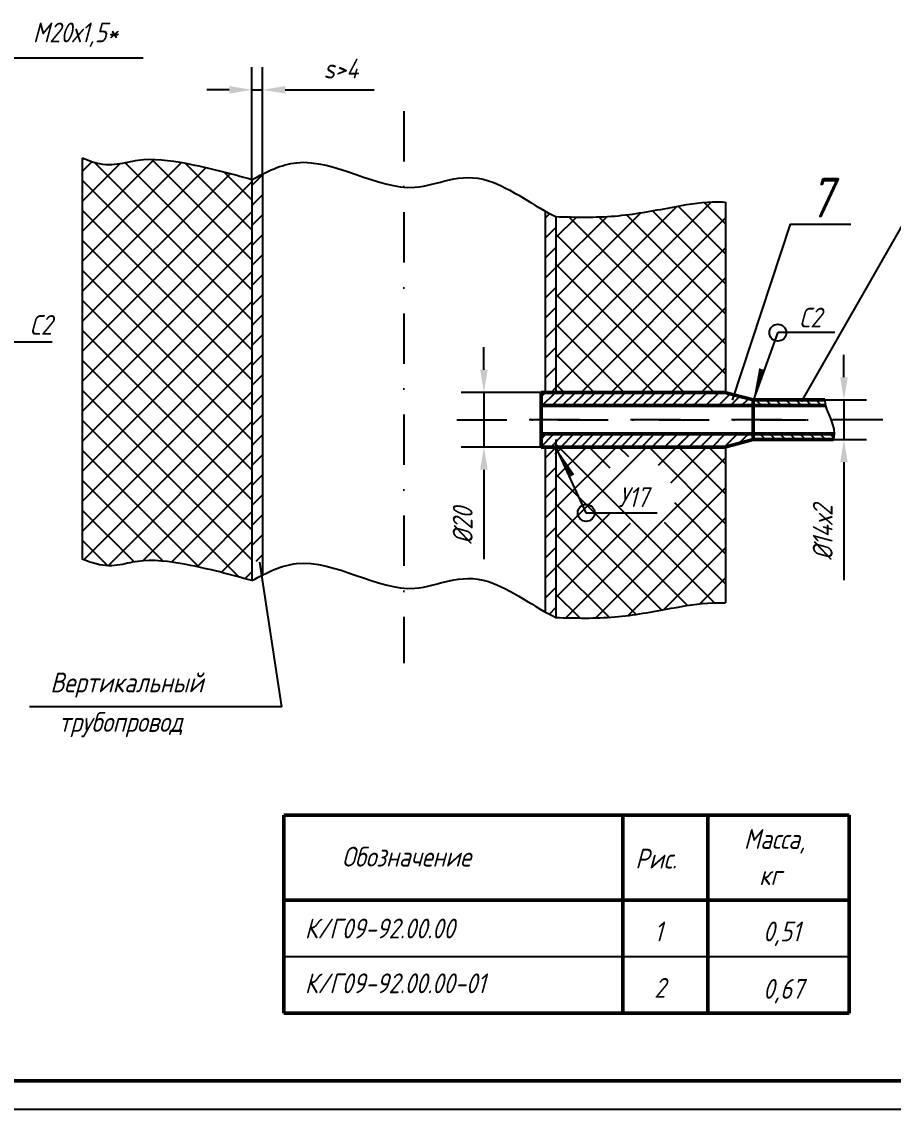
# Model space of a CAD drawing. Header units: inches. Extents: x 1474 to 3411, y 1027 to 1867.
# Drawn here: x 1707.5 to 1861.7, y 1026.5 to 1218.8 of the extents above; entities that cross this region are included whole.
import ezdxf

# ---------------------------------------------------------------- set-up
doc = ezdxf.new("R2010")
doc.units = ezdxf.units.IN
doc.header["$LTSCALE"] = 0.7
doc.header["$MEASUREMENT"] = 0
doc.linetypes.add('DASHDOT', pattern=[25.4, 12.7, -6.35, 0, -6.35])
doc.styles.get("Standard").update_dxf_attribs({"font": 'romand.shx', "width": 0.8, "oblique": 15, "height": 3.5})
doc.dimstyles.get("Standard").update_dxf_attribs({"dimtxt": 3.5, "dimasz": 4, "dimexe": 4, "dimexo": 0, "dimgap": 2, "dimtad": 1, "dimdec": 0, "dimdsep": 46, "dimtxsty": 'Standard', "dimcen": 0.09, "dimadec": 0, "dimazin": 0, "dimtfac": 1, "dimtdec": 0, "dimtmove": 0, "dimatfit": 3, "dimfxl": 0.18, "dimtolj": 1, "dimtzin": 0, "dimlwd": 25, "dimlwe": 25, "dimarcsym": 0})

# ---------------------------------------------------------------- blocks, each defined once
blk = doc.blocks.new('*D123')
at = {"color": 0, "lineweight": 25, "transparency": 16777216}
for p, q in [((1687.07, 1216.72), (1687.07, 1208.42)), ((1697.07, 1216.54), (1697.07, 1208.42)), ((1683.07, 1212.42), (1679.07, 1212.42)), ((1687.07, 1212.42), (1697.07, 1212.42)), ((1701.07, 1212.42), (1728.99, 1212.42))]:
    blk.add_line(p, q, dxfattribs=at)
for points in [[(1683.07, 1213.09), (1683.07, 1211.75), (1687.07, 1212.42)], [(1701.07, 1213.09), (1701.07, 1211.75), (1697.07, 1212.42)]]:
    blk.add_solid(points, dxfattribs=at)
at = {"layer": 'DEFPOINTS', "color": 0, "lineweight": 25, "transparency": 16777216}
for p in [(1687.07, 1216.72), (1697.07, 1216.54), (1697.07, 1212.42)]:
    blk.add_point(p, dxfattribs=at)
at = {"color": 0, "lineweight": 25, "transparency": 16777216, "insert": (1717.03, 1216.5), "char_height": 3.5, "attachment_point": 5}
blk.add_mtext('\\A1;М20х1,5*', dxfattribs=at)
blk = doc.blocks.new('*D135')
at = {"color": 0, "lineweight": 25, "transparency": 16777216}
for p, q in [((1852.94, 1155.94), (1852.94, 1159.94)), ((1843.06, 1151.94), (1856.94, 1151.94)), ((1852.94, 1151.94), (1852.94, 1144.94)), ((1843.08, 1144.94), (1856.94, 1144.94)), ((1852.94, 1140.94), (1852.94, 1120.05))]:
    blk.add_line(p, q, dxfattribs=at)
for points in [[(1852.28, 1155.94), (1853.61, 1155.94), (1852.94, 1151.94)], [(1852.28, 1140.94), (1853.61, 1140.94), (1852.94, 1144.94)]]:
    blk.add_solid(points, dxfattribs=at)
at = {"layer": 'DEFPOINTS', "color": 0, "lineweight": 25, "transparency": 16777216}
for p in [(1843.06, 1151.94), (1843.08, 1144.94), (1852.94, 1144.94)]:
    blk.add_point(p, dxfattribs=at)
at = {"color": 0, "lineweight": 25, "transparency": 16777216, "insert": (1849.19, 1128.49), "char_height": 3.5, "attachment_point": 5, "rotation": 90}
blk.add_mtext('\\A1;%%C14х2', dxfattribs=at)
blk = doc.blocks.new('*D136')
at = {"color": 0, "lineweight": 25, "transparency": 16777216}
for p, q in [((1789.27, 1157.27), (1789.27, 1161.27)), ((1799.37, 1153.27), (1785.27, 1153.27)), ((1789.27, 1153.27), (1789.27, 1143.6)), ((1799.37, 1143.6), (1785.27, 1143.6)), ((1789.27, 1139.6), (1789.27, 1123.77))]:
    blk.add_line(p, q, dxfattribs=at)
for points in [[(1788.6, 1157.27), (1789.94, 1157.27), (1789.27, 1153.27)], [(1788.6, 1139.6), (1789.94, 1139.6), (1789.27, 1143.6)]]:
    blk.add_solid(points, dxfattribs=at)
at = {"layer": 'DEFPOINTS', "color": 0, "lineweight": 25, "transparency": 16777216}
for p in [(1799.37, 1153.27), (1789.27, 1143.6), (1799.37, 1143.6)]:
    blk.add_point(p, dxfattribs=at)
at = {"color": 0, "lineweight": 25, "transparency": 16777216, "insert": (1785.52, 1129.69), "char_height": 3.5, "attachment_point": 5, "rotation": 90}
blk.add_mtext('\\A1;%%C20', dxfattribs=at)
blk = doc.blocks.new('*D137')
at = {"color": 0, "lineweight": 25, "transparency": 16777216}
for p, q in [((1748.25, 1190.88), (1748.25, 1210.76)), ((1750.13, 1191.75), (1750.13, 1210.76)), ((1744.25, 1206.76), (1740.25, 1206.76)), ((1748.25, 1206.76), (1750.13, 1206.76)), ((1754.13, 1206.76), (1769.87, 1206.76))]:
    blk.add_line(p, q, dxfattribs=at)
for points in [[(1744.25, 1207.43), (1744.25, 1206.09), (1748.25, 1206.76)], [(1754.13, 1207.43), (1754.13, 1206.09), (1750.13, 1206.76)]]:
    blk.add_solid(points, dxfattribs=at)
at = {"layer": 'DEFPOINTS', "color": 0, "lineweight": 25, "transparency": 16777216}
for p in [(1750.13, 1206.76), (1748.25, 1190.88), (1750.13, 1191.75)]:
    blk.add_point(p, dxfattribs=at)
at = {"color": 0, "lineweight": 25, "transparency": 16777216, "insert": (1764, 1210.51), "char_height": 3.5, "attachment_point": 5}
blk.add_mtext('\\A1;s>4', dxfattribs=at)

msp = doc.modelspace()

# ---------------------------------------------------------------- hatches: boundary and pattern name
at = {"lineweight": 25}
h = msp.add_hatch(dxfattribs=at)
h.set_pattern_fill('ANSI37', color=256, scale=30, style=0)
h.set_pattern_definition([(45, (118.5333, 53.9947), (-2.6516504, 2.6516504), []), (135, (118.5333, 53.9947), (-2.6516504, -2.6516504), [])])
h.paths.add_polyline_path([(1748.25, 1190.88), (1747.69, 1191.04), (1747.13, 1191.19), (1746.58, 1191.34), (1746.02, 1191.49), (1745.46, 1191.64), (1744.9, 1191.79), (1744.34, 1191.94), (1743.78, 1192.08), (1743.22, 1192.23), (1742.65, 1192.37), (1742.08, 1192.51), (1741.52, 1192.65), (1740.95, 1192.79), (1740.37, 1192.92), (1739.8, 1193.06), (1739.22, 1193.19), (1738.64, 1193.31), (1738.05, 1193.43), (1737.46, 1193.55), (1736.87, 1193.67), (1736.28, 1193.78), (1735.68, 1193.88), (1735.08, 1193.98), (1734.48, 1194.08), (1733.88, 1194.16), (1733.28, 1194.24), (1732.68, 1194.3), (1732.08, 1194.35), (1731.49, 1194.39), (1730.91, 1194.42), (1730.33, 1194.43), (1729.76, 1194.42), (1729.19, 1194.4), (1728.64, 1194.35), (1728.1, 1194.29), (1727.56, 1194.2), (1727.04, 1194.1), (1726.52, 1193.99), (1726, 1193.88), (1725.47, 1193.77), (1724.94, 1193.67), (1724.39, 1193.59), (1723.83, 1193.53), (1723.24, 1193.51), (1722.63, 1193.52), (1721.99, 1193.57), (1721.32, 1193.67), (1720.61, 1193.83), (1719.86, 1194.05), (1719.07, 1194.34), (1718.25, 1194.68), (1718.25, 1123.8), (1718.41, 1123.73), (1718.58, 1123.66), (1718.74, 1123.59), (1718.91, 1123.52), (1719.07, 1123.46), (1719.23, 1123.4), (1719.39, 1123.34), (1719.55, 1123.28), (1719.7, 1123.23), (1719.86, 1123.17), (1720.01, 1123.12), (1720.16, 1123.08), (1720.31, 1123.03), (1720.46, 1122.99), (1720.6, 1122.95), (1720.75, 1122.92), (1720.89, 1122.88), (1721.03, 1122.85), (1721.17, 1122.82), (1721.31, 1122.79), (1721.45, 1122.77), (1721.58, 1122.75), (1721.72, 1122.73), (1721.85, 1122.71), (1721.98, 1122.69), (1722.11, 1122.68), (1722.24, 1122.66), (1722.37, 1122.65), (1722.49, 1122.64), (1722.62, 1122.64), (1722.74, 1122.63), (1722.86, 1122.63), (1722.99, 1122.63), (1723.11, 1122.63), (1723.23, 1122.63), (1723.34, 1122.63), (1723.46, 1122.63), (1723.58, 1122.64), (1723.69, 1122.65), (1723.81, 1122.65), (1723.92, 1122.66), (1724.04, 1122.67), (1724.15, 1122.68), (1724.26, 1122.7), (1724.37, 1122.71), (1724.48, 1122.72), (1724.59, 1122.74), (1724.7, 1122.76), (1724.81, 1122.77), (1724.92, 1122.79), (1725.02, 1122.81), (1725.13, 1122.83), (1725.24, 1122.85), (1725.34, 1122.87), (1725.45, 1122.89), (1725.55, 1122.91), (1725.66, 1122.93), (1725.76, 1122.95), (1725.87, 1122.97), (1725.97, 1122.99), (1726.08, 1123.02), (1726.18, 1123.04), (1726.28, 1123.06), (1726.39, 1123.08), (1726.49, 1123.11), (1726.6, 1123.13), (1726.7, 1123.15), (1726.8, 1123.17), (1726.91, 1123.19), (1727.01, 1123.22), (1727.11, 1123.24), (1727.22, 1123.26), (1727.32, 1123.28), (1727.43, 1123.3), (1727.53, 1123.32), (1727.64, 1123.34), (1727.74, 1123.35), (1727.85, 1123.37), (1727.96, 1123.39), (1728.06, 1123.4), (1728.17, 1123.42), (1728.28, 1123.43), (1728.39, 1123.45), (1728.49, 1123.46), (1728.6, 1123.47), (1728.71, 1123.48), (1728.82, 1123.49), (1728.93, 1123.5), (1729.04, 1123.51), (1729.15, 1123.51), (1729.27, 1123.52), (1729.38, 1123.53), (1729.49, 1123.53), (1729.6, 1123.54), (1729.71, 1123.54), (1729.83, 1123.54), (1729.94, 1123.55), (1730.05, 1123.55), (1730.17, 1123.55), (1730.28, 1123.55), (1730.4, 1123.55), (1730.51, 1123.55), (1730.63, 1123.55), (1730.74, 1123.54), (1730.86, 1123.54), (1730.98, 1123.54), (1731.09, 1123.53), (1731.21, 1123.53), (1731.32, 1123.52), (1731.44, 1123.52), (1731.56, 1123.51), (1731.68, 1123.5), (1731.79, 1123.5), (1731.91, 1123.49), (1732.03, 1123.48), (1732.15, 1123.47), (1732.27, 1123.46), (1732.38, 1123.45), (1732.5, 1123.44), (1732.62, 1123.43), (1732.74, 1123.42), (1732.86, 1123.4), (1732.98, 1123.39), (1733.1, 1123.38), (1733.22, 1123.37), (1733.34, 1123.35), (1733.46, 1123.34), (1733.58, 1123.32), (1733.7, 1123.31), (1733.81, 1123.29), (1733.93, 1123.28), (1734.05, 1123.26), (1734.17, 1123.24), (1734.29, 1123.23), (1734.41, 1123.21), (1734.53, 1123.19), (1734.65, 1123.17), (1734.77, 1123.15), (1734.89, 1123.13), (1735.01, 1123.12), (1735.13, 1123.1), (1735.25, 1123.08), (1735.37, 1123.06), (1735.49, 1123.04), (1735.61, 1123.02), (1735.73, 1123), (1735.85, 1122.98), (1735.97, 1122.95), (1736.09, 1122.93), (1736.21, 1122.91), (1736.33, 1122.89), (1736.44, 1122.87), (1736.56, 1122.85), (1736.68, 1122.82), (1736.8, 1122.8), (1736.92, 1122.78), (1737.04, 1122.76), (1737.15, 1122.73), (1737.27, 1122.71), (1737.39, 1122.69), (1737.51, 1122.66), (1737.62, 1122.64), (1737.74, 1122.62), (1737.86, 1122.59), (1737.98, 1122.57), (1738.09, 1122.55), (1738.21, 1122.52), (1738.33, 1122.5), (1738.44, 1122.47), (1738.56, 1122.45), (1738.67, 1122.42), (1738.79, 1122.4), (1738.91, 1122.37), (1739.02, 1122.35), (1739.14, 1122.32), (1739.25, 1122.3), (1739.37, 1122.27), (1739.48, 1122.25), (1739.6, 1122.22), (1739.72, 1122.2), (1739.83, 1122.17), (1739.94, 1122.14), (1740.06, 1122.12), (1740.17, 1122.09), (1740.29, 1122.06), (1740.4, 1122.04), (1740.52, 1122.01), (1740.63, 1121.99), (1740.75, 1121.96), (1740.86, 1121.93), (1740.97, 1121.9), (1741.09, 1121.88), (1741.2, 1121.85), (1741.32, 1121.82), (1741.43, 1121.8), (1741.54, 1121.77), (1741.66, 1121.74), (1741.77, 1121.71), (1741.88, 1121.68), (1742, 1121.66), (1742.11, 1121.63), (1742.22, 1121.6), (1742.34, 1121.57), (1742.45, 1121.54), (1742.56, 1121.52), (1742.67, 1121.49), (1742.79, 1121.46), (1742.9, 1121.43), (1743.01, 1121.4), (1743.12, 1121.37), (1743.24, 1121.35), (1743.35, 1121.32), (1743.46, 1121.29), (1743.57, 1121.26), (1743.68, 1121.23), (1743.8, 1121.2), (1743.91, 1121.17), (1744.02, 1121.14), (1744.13, 1121.11), (1744.24, 1121.08), (1744.36, 1121.05), (1744.47, 1121.03), (1744.58, 1121), (1744.69, 1120.97), (1744.8, 1120.94), (1744.91, 1120.91), (1745.03, 1120.88), (1745.14, 1120.85), (1745.25, 1120.82), (1745.36, 1120.79), (1745.47, 1120.76), (1745.58, 1120.73), (1745.69, 1120.7), (1745.81, 1120.67), (1745.92, 1120.64), (1746.03, 1120.61), (1746.14, 1120.58), (1746.25, 1120.55), (1746.36, 1120.52), (1746.47, 1120.49), (1746.58, 1120.46), (1746.69, 1120.43), (1746.81, 1120.4), (1746.92, 1120.37), (1747.03, 1120.34), (1747.14, 1120.31), (1747.25, 1120.28), (1747.36, 1120.25), (1747.47, 1120.22), (1747.58, 1120.19), (1747.69, 1120.16), (1747.8, 1120.13), (1747.91, 1120.1), (1748.03, 1120.06), (1748.14, 1120.03), (1748.25, 1120)])
h = msp.add_hatch(dxfattribs=at)
h.set_pattern_fill('ANSI31', color=256, scale=10, angle=90, style=0)
edge = h.paths.add_edge_path()
edge.add_spline(control_points=[(1849.68, 1150.94), (1849.59, 1151.28), (1849.55, 1151.61), (1849.56, 1151.93)], knot_values=[16.89827, 16.89827, 16.89827, 16.89827, 19.098932, 19.098932, 19.098932, 19.098932], degree=3, periodic=0)
edge.add_line((1849.56, 1151.93), (1836.9, 1151.93))
edge.add_line((1836.9, 1151.93), (1836.9, 1150.94))
edge.add_line((1836.9, 1150.94), (1849.68, 1150.94))
edge = h.paths.add_edge_path()
edge.add_spline(control_points=[(1851.09, 1144.94), (1851.18, 1145.28), (1851.22, 1145.61), (1851.22, 1145.94)], knot_values=[29.146364, 29.146364, 29.146364, 29.146364, 30.966852, 30.966852, 30.966852, 30.966852], degree=3, periodic=0)
edge.add_line((1851.22, 1145.94), (1836.9, 1145.94))
edge.add_line((1836.9, 1145.94), (1836.9, 1144.94))
edge.add_line((1836.9, 1144.94), (1851.09, 1144.94))

# ---------------------------------------------------------------- linework, layer by layer
at = {"linetype": 'DASHDOT'}
for p, q in [((1775.13, 1203), (1775.13, 1105.43)), ((1859.82, 1148.44), (1793.59, 1148.44))]:
    msp.add_line(p, q, dxfattribs=at)
at = {"lineweight": 25}
for p, q in [((1718.25, 1194.68), (1718.25, 1123.8)), ((1748.25, 1190.88), (1748.25, 1120)), ((1748.27, 1189.89), (1750.15, 1191.77)), ((1750.13, 1191.88), (1750.13, 1121)), ((1748.27, 1186.35), (1750.15, 1188.23)), ((1802.01, 1159.42), (1829.54, 1186.94)), ((1832.01, 1183.08), (1828.24, 1186.86)), ((1832.01, 1186.92), (1832.01, 1153.24)), ((1748.27, 1182.81), (1750.15, 1184.7)), ((1800.13, 1185.33), (1800.13, 1153.27)), ((1800.13, 1184.05), (1800.96, 1184.88)), ((1802.01, 1164.72), (1823.47, 1186.18)), ((1802.01, 1170.02), (1817.02, 1185.03)), ((1802.01, 1175.33), (1811.05, 1184.36)), ((1802.01, 1184.35), (1802.01, 1153.27)), ((1832.01, 1167.17), (1814.51, 1184.67)), ((1832.01, 1172.48), (1819.11, 1185.38)), ((1832.01, 1177.78), (1823.6, 1186.2)), ((1802.01, 1180.63), (1805.66, 1184.27)), ((1802.01, 1154.11), (1832.01, 1184.11)), ((1832.01, 1156.57), (1804.28, 1184.3)), ((1832.01, 1161.87), (1809.58, 1184.3)), ((1843.43, 1183.01), (1833.15, 1151.89)), ((1843.43, 1183.01), (1854.18, 1183.01)), ((1845.42, 1151.59), (1863.51, 1183.23)), ((1748.27, 1179.28), (1750.15, 1181.16)), ((1800.13, 1180.51), (1802.01, 1182.4)), ((1830, 1153.27), (1802.01, 1181.26)), ((1800.13, 1176.98), (1802.01, 1178.86)), ((1806.48, 1153.27), (1832.01, 1178.81)), ((1748.27, 1175.74), (1750.15, 1177.63)), ((1800.13, 1173.44), (1802.01, 1175.33)), ((1824.7, 1153.27), (1802.01, 1175.96)), ((1748.27, 1172.21), (1750.15, 1174.09)), ((1811.78, 1153.27), (1832.01, 1173.51)), ((1800.13, 1169.91), (1802.01, 1171.79)), ((1748.27, 1168.67), (1750.15, 1170.56)), ((1819.4, 1153.27), (1802.01, 1170.66)), ((1800.13, 1166.37), (1802.01, 1168.26)), ((1817.09, 1153.27), (1832.01, 1168.2)), ((1748.27, 1165.14), (1750.15, 1167.02)), ((1814.09, 1153.27), (1802.01, 1165.35)), ((1748.27, 1161.6), (1750.15, 1163.49)), ((1800.13, 1162.84), (1802.01, 1164.72)), ((1841.33, 1163.92), (1851.31, 1163.92)), ((1822.39, 1153.27), (1832.01, 1162.9)), ((1748.27, 1158.11), (1750.15, 1160)), ((1800.13, 1159.3), (1802.01, 1161.18)), ((1808.79, 1153.27), (1802.01, 1160.05)), ((1800.13, 1155.76), (1802.01, 1157.65)), ((1827.69, 1153.27), (1832.01, 1157.6)), ((1748.27, 1154.53), (1750.13, 1156.39)), ((1801.18, 1153.27), (1802.01, 1154.11)), ((1803.49, 1153.27), (1802.01, 1154.75)), ((1748.27, 1150.99), (1750.15, 1152.88)), ((1799.37, 1152.48), (1800.16, 1153.27)), ((1799.59, 1150.94), (1801.87, 1153.22)), ((1801.36, 1150.94), (1803.7, 1153.27)), ((1803.13, 1150.94), (1805.46, 1153.27)), ((1804.9, 1150.94), (1807.23, 1153.27)), ((1806.66, 1150.94), (1809, 1153.27)), ((1808.43, 1150.94), (1810.77, 1153.27)), ((1810.2, 1150.94), (1812.39, 1153.13)), ((1811.97, 1150.94), (1814.3, 1153.27)), ((1813.74, 1150.94), (1816.07, 1153.27)), ((1815.5, 1150.94), (1817.84, 1153.27)), ((1817.27, 1150.94), (1819.61, 1153.27)), ((1819.04, 1150.94), (1821.37, 1153.27)), ((1820.81, 1150.94), (1823.14, 1153.27)), ((1822.57, 1150.94), (1824.91, 1153.27)), ((1824.47, 1150.94), (1826.81, 1153.27)), ((1826.33, 1150.94), (1828.67, 1153.27)), ((1828.54, 1150.94), (1830.88, 1153.27)), ((1830.73, 1150.94), (1832.82, 1153.03)), ((1832.87, 1150.94), (1834.51, 1152.58)), ((1834.85, 1150.94), (1836.07, 1152.16)), ((1748.27, 1147.46), (1750.15, 1149.34)), ((1799.37, 1144.99), (1800.31, 1145.94)), ((1799.37, 1143.64), (1801.66, 1145.94)), ((1799.87, 1145.91), (1799.9, 1145.94)), ((1801.09, 1143.6), (1803.43, 1145.94)), ((1802.86, 1143.6), (1805.2, 1145.94)), ((1804.63, 1143.6), (1806.97, 1145.94)), ((1806.4, 1143.6), (1808.74, 1145.94)), ((1808.16, 1143.6), (1810.5, 1145.94)), ((1809.93, 1143.6), (1812.27, 1145.94)), ((1811.7, 1143.6), (1814.04, 1145.94)), ((1813.47, 1143.6), (1815.81, 1145.94)), ((1815.23, 1143.6), (1817.57, 1145.94)), ((1817.13, 1143.6), (1819.47, 1145.94)), ((1818.99, 1143.6), (1821.33, 1145.94)), ((1821.2, 1143.6), (1823.54, 1145.94)), ((1823.39, 1143.6), (1825.73, 1145.94)), ((1825.53, 1143.6), (1827.87, 1145.94)), ((1827.51, 1143.6), (1829.85, 1145.94)), ((1829.62, 1143.6), (1831.96, 1145.94)), ((1831.75, 1143.6), (1834.09, 1145.94)), ((1834.41, 1144.27), (1836.08, 1145.94)), ((1748.27, 1143.92), (1750.15, 1145.81)), ((1802.02, 1144.94), (1802.02, 1113.48)), ((1830.08, 1116.08), (1802.02, 1144.14)), ((1820.15, 1140.42), (1824.66, 1144.94)), ((1748.27, 1140.39), (1750.15, 1142.27)), ((1800.13, 1143.6), (1800.13, 1114.45)), ((1800.13, 1141.62), (1802.01, 1143.51)), ((1801.9, 1142.39), (1803.11, 1143.6)), ((1802.01, 1143.6), (1802.01, 1113.48)), ((1802.02, 1138.2), (1807.41, 1143.6)), ((1802.02, 1132.9), (1812.71, 1143.6)), ((1802.02, 1127.6), (1818.02, 1143.6)), ((1811.59, 1139.87), (1807.86, 1143.6)), ((1814.91, 1141.85), (1813.16, 1143.6)), ((1832.01, 1130.05), (1818.47, 1143.6)), ((1822.3, 1137.27), (1828.62, 1143.6)), ((1832.01, 1135.35), (1823.77, 1143.6)), ((1832.01, 1140.66), (1829.07, 1143.6)), ((1832.01, 1143.63), (1832.01, 1116.04)), ((1803.76, 1113.43), (1832.01, 1141.69)), ((1748.27, 1136.85), (1750.15, 1138.74)), ((1800.13, 1138.09), (1802.01, 1139.97)), ((1825.25, 1115.6), (1802.02, 1138.84)), ((1800.13, 1134.55), (1802.01, 1136.44)), ((1809.04, 1113.41), (1832.01, 1136.38)), ((1748.27, 1133.32), (1750.15, 1135.2)), ((1800.13, 1131.02), (1802.01, 1132.9)), ((1820.75, 1114.8), (1802.02, 1133.53)), ((1832.01, 1124.75), (1823.02, 1133.74)), ((1748.27, 1129.78), (1750.15, 1131.67)), ((1802.02, 1122.29), (1811.51, 1131.79)), ((1814.76, 1113.83), (1832.01, 1131.08)), ((1800.13, 1127.48), (1802.01, 1129.36)), ((1802.02, 1116.99), (1815.17, 1130.14)), ((1832.01, 1119.44), (1821.2, 1130.26)), ((1748.27, 1126.25), (1750.15, 1128.13)), ((1816.22, 1114.03), (1802.02, 1128.23)), ((1800.13, 1123.94), (1802.01, 1125.83)), ((1821.1, 1114.86), (1832.01, 1125.78)), ((1748.99, 1123.43), (1750.15, 1124.59)), ((1753.53, 1097.69), (1749.67, 1123.26)), ((1811.43, 1113.51), (1802.02, 1122.93)), ((1800.13, 1120.41), (1802.01, 1122.29)), ((1827.44, 1115.9), (1832.01, 1120.47)), ((1800.13, 1116.87), (1802.01, 1118.76)), ((1806.25, 1113.39), (1802.02, 1117.62)), ((1800.85, 1114.06), (1802.01, 1115.22)), ((1753.53, 1097.69), (1708.94, 1097.69)), ((1853.87, 1053.5), (1753.87, 1053.5))]:
    msp.add_line(p, q, dxfattribs=at)
for p, q in [((1836.88, 1151.69), (1841.33, 1163.92)), ((1704.77, 1162.21), (1712.94, 1162.21)), ((1802.01, 1150.94), (1799.89, 1150.94)), ((1802.01, 1145.94), (1799.89, 1145.94)), ((1801.92, 1143.66), (1807.3, 1132)), ((1807.3, 1132), (1819.9, 1132)), ((1473.8, 1026.54), (2067.8, 1026.54))]:
    msp.add_line(p, q)
at = {"lineweight": 50}
for p, q in [((1799.37, 1153.27), (1799.37, 1143.6)), ((1831.9, 1153.27), (1799.37, 1153.27)), ((1836.9, 1151.93), (1831.9, 1153.27)), ((1836.9, 1151.93), (1849.56, 1151.93)), ((1799.37, 1150.94), (1849.68, 1150.94)), ((1799.37, 1145.94), (1851.22, 1145.94)), ((1836.9, 1144.94), (1831.9, 1143.6)), ((1836.9, 1144.94), (1851.09, 1144.94)), ((1831.9, 1143.6), (1799.37, 1143.6)), ((1753.87, 1078.5), (1753.87, 1043.5)), ((1853.87, 1078.5), (1753.87, 1078.5)), ((1813.87, 1078.5), (1813.87, 1043.5)), ((1828.87, 1078.5), (1828.87, 1043.5)), ((1853.87, 1078.5), (1853.87, 1043.5)), ((1853.87, 1063.5), (1753.87, 1063.5)), ((1853.87, 1043.5), (1753.87, 1043.5)), ((1481.8, 1031.54), (2062.8, 1031.54))]:
    msp.add_line(p, q, dxfattribs=at)
at = {"linetype": 'Continuous', "lineweight": 50}
msp.add_line((1836.9, 1151.94), (1836.9, 1144.94), dxfattribs=at)
msp.add_line((1836.9, 1151.94), (1836.9, 1144.94), dxfattribs=at)
at = {"linetype": 'DASHDOT', "lineweight": 25}
msp.add_line((1784.46, 1148.44), (1846.27, 1148.44), dxfattribs=at)
for points in [[(1836.88, 1151.69, 0, 1, 0), (1838.43, 1157.39, 1, 1, 0)], [(1801.92, 1143.66, 0, 1, 0), (1804.83, 1138.53, 1, 1, 0)]]:
    msp.add_lwpolyline(points, format="xyseb")
for centre in [(1841.25, 1163.83), (1807.37, 1131.97)]:
    msp.add_circle(centre, 1.5)
at = {"lineweight": 25}
for points, knots in [([(1748.25, 1190.88), (1744.47, 1191.92), (1737.96, 1193.7), (1727.84, 1195.03), (1723.18, 1192.73), (1718.87, 1194.41), (1718.25, 1194.68)], [0, 0, 0, 0, 11.939101, 20.551044, 28.576113, 29.879143, 29.879143, 29.879143, 29.879143]), ([(1748.25, 1190.88), (1750.84, 1192.31), (1759.98, 1196.81), (1774.99, 1185.67), (1787.69, 1194.23), (1798.54, 1185.95), (1802.01, 1184.35)], [3.019943, 3.019943, 3.019943, 3.019943, 20.046266, 62.734078, 88.956862, 108.256485, 108.256485, 108.256485, 108.256485]), ([(1802.01, 1184.35), (1805.5, 1184.26), (1812.35, 1184.08), (1821.52, 1185.83), (1827.99, 1187), (1831.25, 1186.97), (1832.01, 1186.92)], [0, 0, 0, 0, 10.421508, 20.497878, 27.893738, 30.160917, 30.160917, 30.160917, 30.160917]), ([(1748.25, 1120), (1744.47, 1121.04), (1737.96, 1122.82), (1727.84, 1124.15), (1723.18, 1121.86), (1718.87, 1123.53), (1718.25, 1123.8)], [0, 0, 0, 0, 11.939101, 20.551044, 28.576113, 29.879143, 29.879143, 29.879143, 29.879143]), ([(1748.25, 1120), (1750.84, 1121.44), (1759.98, 1125.93), (1774.99, 1114.79), (1787.69, 1123.35), (1798.54, 1115.08), (1802.01, 1113.48)], [3.019943, 3.019943, 3.019943, 3.019943, 20.046266, 62.734078, 88.956862, 108.256485, 108.256485, 108.256485, 108.256485]), ([(1802.01, 1113.48), (1805.5, 1113.38), (1812.35, 1113.2), (1821.52, 1114.95), (1827.99, 1116.12), (1831.25, 1116.09), (1832.01, 1116.04)], [0, 0, 0, 0, 10.421508, 20.497878, 27.893738, 30.160917, 30.160917, 30.160917, 30.160917])]:
    msp.add_open_spline(points, degree=3, knots=knots, dxfattribs=at)
msp.add_open_spline([(1849.56, 1151.93), (1849.48, 1149.84), (1851.78, 1147.55), (1851.09, 1144.93)], degree=3, dxfattribs=at)

# ---------------------------------------------------------------- texts
at = {"lineweight": 35, "insert": (1846.77, 1191.21), "char_height": 7, "width": 25.8231, "attachment_point": 1}
msp.add_mtext('7', dxfattribs=at)
at = {"lineweight": 25, "char_height": 3.5, "attachment_point": 1}
for s, insert, width in [('С2', (1845.02, 1168.26), 18.5414), ('С2', (1708.95, 1166.95), 18.5414), ('У17', (1813.07, 1136.51), 15.4142), ('Вертикальный ', (1712.59, 1103.74), 77.5752), ('трубопровод', (1714.09, 1096.76), 77.5752), ('Масса,', (1835.25, 1076.07), 17.2362), ('Обозначение', (1764.16, 1072.94), 58.6773), ('Рис.', (1816.04, 1072.59), 17.2362), ('кг', (1837.95, 1069.68), 13.5412), (' К/Г09-92.00.00', (1755.74, 1060.24), 78.6431), ('1', (1819.39, 1059.72), 9.7097), ('0,51', (1838.64, 1059.72), 9.7097), (' К/Г09-92.00.00-01', (1755.74, 1050.55), 78.6431), ('2', (1819.39, 1049.75), 9.7097), ('0,67', (1838.64, 1049.57), 9.7097)]:
    msp.add_mtext(s, dxfattribs=dict(at, insert=insert, width=width))

# ---------------------------------------------------------------- dimensions: what is measured, and where the dimension line sits
at = {"lineweight": 25}
for base, p1, p2, text, picture, middle in [((1697.07, 1212.42), (1687.07, 1216.72), (1697.07, 1216.54), 'М20х1,5*', '*D123', (1717.03, 1216.5)), ((1750.13, 1206.76), (1748.25, 1190.88), (1750.13, 1191.75), 's>4', '*D137', (1764, 1210.51))]:
    dim = msp.add_linear_dim(base=base, p1=p1, p2=p2, text=text, dimstyle='Standard', dxfattribs=at)
    dim.commit()
    dim.dimension.update_dxf_attribs({"geometry": picture, "text_midpoint": middle})
for base, p1, p2, angle, text, picture, middle in [((1789.27, 1143.6), (1799.37, 1153.27), (1799.37, 1143.6), 90, '%%C20', '*D136', (1785.52, 1129.69)), ((1852.94, 1144.94), (1843.06, 1151.94), (1843.08, 1144.94), 270, '%%C14х2', '*D135', (1849.19, 1128.49))]:
    dim = msp.add_linear_dim(base=base, p1=p1, p2=p2, angle=angle, text=text, dimstyle='Standard', dxfattribs=at)
    dim.commit()
    dim.dimension.update_dxf_attribs({"geometry": picture, "text_midpoint": middle})

doc.saveas('drawing.dxf')
